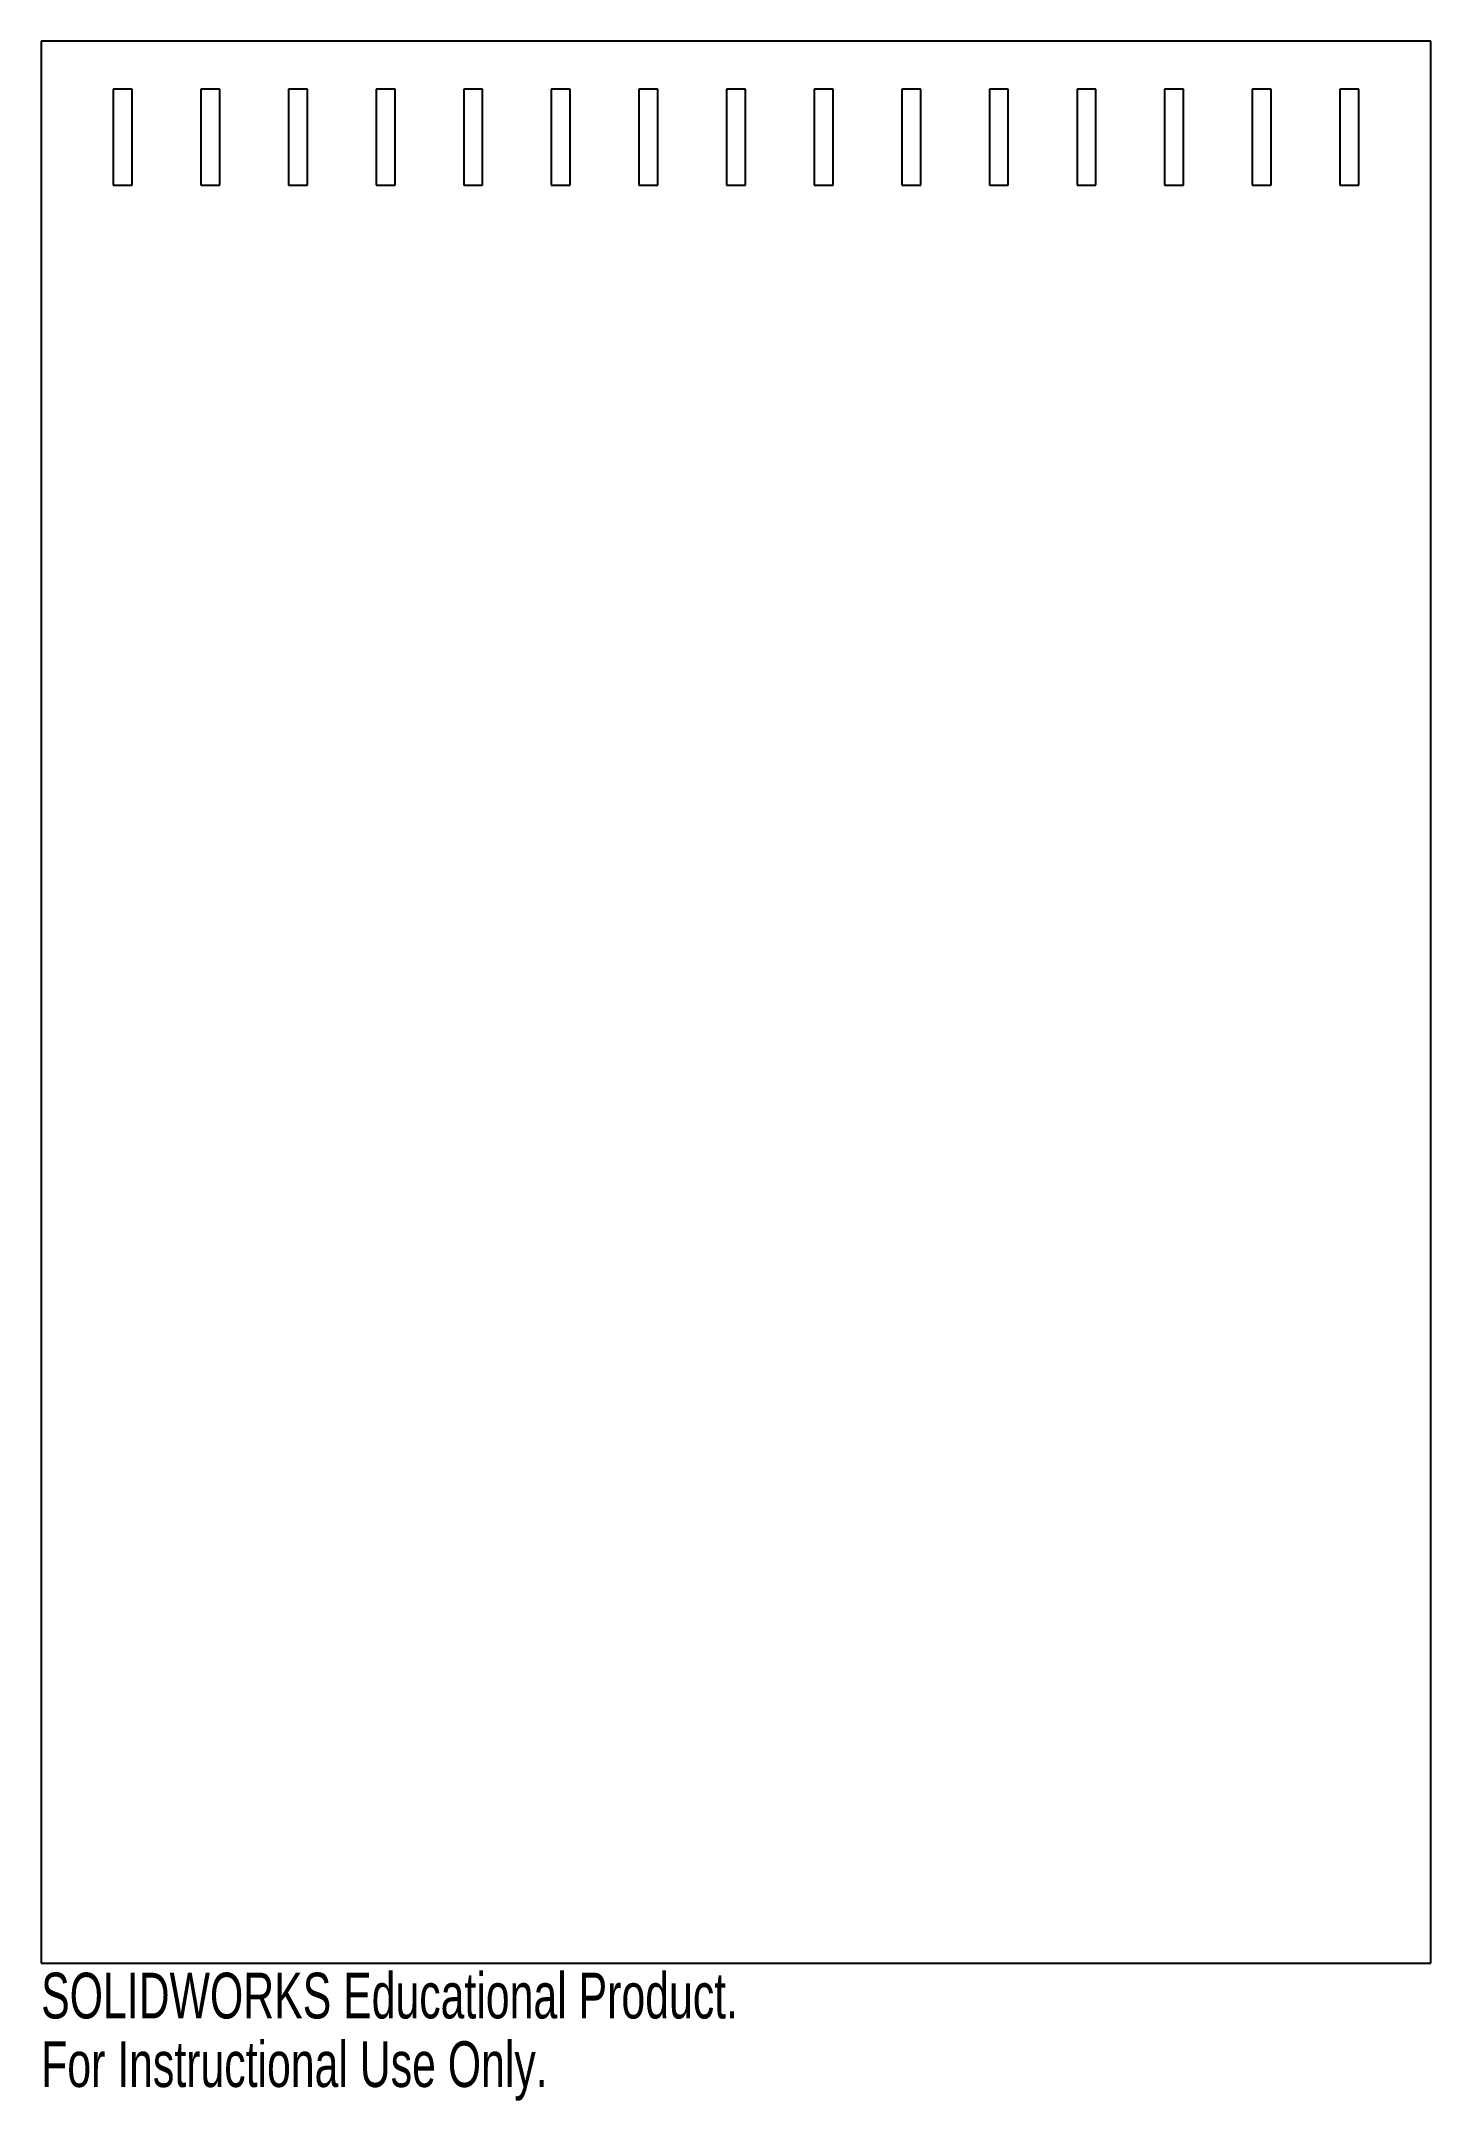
# Model space of a CAD drawing. Header units: millimetres. Extents: x -26 to 120, y -81 to 137.
import ezdxf

# ---------------------------------------------------------------- set-up
doc = ezdxf.new("R2010")
doc.units = ezdxf.units.MM
doc.styles.add('SLDTEXTSTYLE0', font='TXT', dxfattribs={"width": 0.7})

msp = doc.modelspace()

# ---------------------------------------------------------------- linework, layer by layer
at = {"color": 7, "linetype": 'Continuous', "lineweight": 25}
for p, q in [((-26.48, 136.81), (-26.48, -66.39)), ((120.46, 136.81), (-26.48, 136.81)), ((120.46, -66.39), (120.46, 136.81)), ((-18.86, 131.73), (-18.86, 121.57)), ((-16.86, 131.73), (-18.86, 131.73)), ((-16.86, 121.57), (-16.86, 131.73)), ((-9.59, 131.73), (-9.59, 121.57)), ((-7.59, 131.73), (-9.59, 131.73)), ((-7.59, 121.57), (-7.59, 131.73)), ((-0.33, 131.73), (-0.33, 121.57)), ((1.67, 131.73), (-0.33, 131.73)), ((1.67, 121.57), (1.67, 131.73)), ((8.94, 131.73), (8.94, 121.57)), ((10.94, 131.73), (8.94, 131.73)), ((10.94, 121.57), (10.94, 131.73)), ((18.2, 131.73), (18.2, 121.57)), ((20.2, 131.73), (18.2, 131.73)), ((20.2, 121.57), (20.2, 131.73)), ((27.46, 131.73), (27.46, 121.57)), ((29.46, 131.73), (27.46, 131.73)), ((29.46, 121.57), (29.46, 131.73)), ((36.73, 131.73), (36.73, 121.57)), ((38.73, 131.73), (36.73, 131.73)), ((38.73, 121.57), (38.73, 131.73)), ((45.99, 131.73), (45.99, 121.57)), ((47.99, 131.73), (45.99, 131.73)), ((47.99, 121.57), (47.99, 131.73)), ((55.26, 131.73), (55.26, 121.57)), ((57.26, 131.73), (55.26, 131.73)), ((57.26, 121.57), (57.26, 131.73)), ((64.52, 131.73), (64.52, 121.57)), ((66.52, 131.73), (64.52, 131.73)), ((66.52, 121.57), (66.52, 131.73)), ((73.78, 131.73), (73.78, 121.57)), ((75.78, 131.73), (73.78, 131.73)), ((75.78, 121.57), (75.78, 131.73)), ((83.05, 131.73), (83.05, 121.57)), ((85.05, 131.73), (83.05, 131.73)), ((85.05, 121.57), (85.05, 131.73)), ((92.31, 131.73), (92.31, 121.57)), ((94.31, 131.73), (92.31, 131.73)), ((94.31, 121.57), (94.31, 131.73)), ((103.58, 131.73), (101.58, 131.73)), ((101.58, 131.73), (101.58, 121.57)), ((103.58, 121.57), (103.58, 131.73)), ((112.84, 131.73), (110.84, 131.73)), ((110.84, 131.73), (110.84, 121.57)), ((112.84, 121.57), (112.84, 131.73)), ((-18.86, 121.57), (-16.86, 121.57)), ((-9.59, 121.57), (-7.59, 121.57)), ((-0.33, 121.57), (1.67, 121.57)), ((8.94, 121.57), (10.94, 121.57)), ((18.2, 121.57), (20.2, 121.57)), ((27.46, 121.57), (29.46, 121.57)), ((36.73, 121.57), (38.73, 121.57)), ((45.99, 121.57), (47.99, 121.57)), ((55.26, 121.57), (57.26, 121.57)), ((64.52, 121.57), (66.52, 121.57)), ((73.78, 121.57), (75.78, 121.57)), ((83.05, 121.57), (85.05, 121.57)), ((92.31, 121.57), (94.31, 121.57)), ((101.58, 121.57), (103.58, 121.57)), ((110.84, 121.57), (112.84, 121.57)), ((-26.48, -66.39), (120.46, -66.39))]:
    msp.add_line(p, q, dxfattribs=at)

# ---------------------------------------------------------------- texts
at = {"color": 7, "linetype": 'Continuous', "char_height": 4.8336, "attachment_point": 1, "style": 'SLDTEXTSTYLE0'}
for s, insert in [('SOLIDWORKS Educational Product.', (-26.48, -67.41)), ('For Instructional Use Only.', (-26.48, -74.66))]:
    msp.add_mtext(s, dxfattribs=dict(at, insert=insert))

doc.saveas('drawing.dxf')
